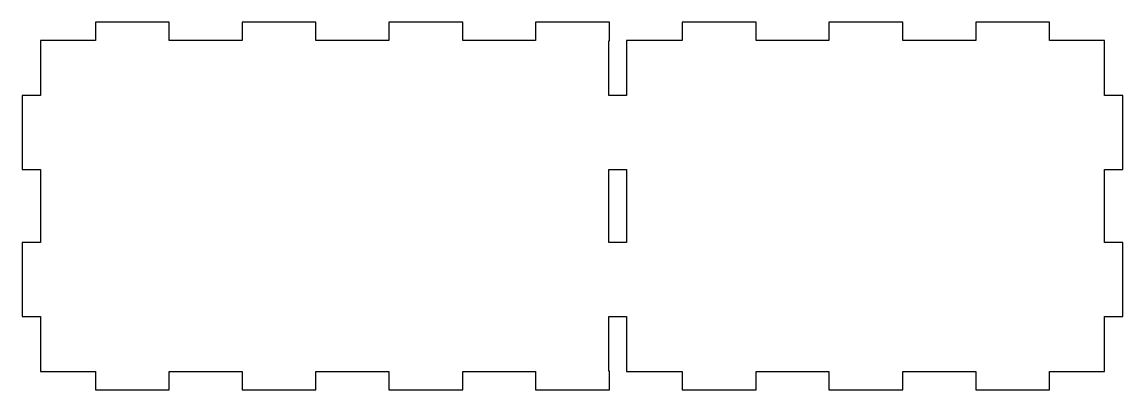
# Model space of a CAD drawing. Header units: millimetres. Extents: x 0 to 300, y -100 to 0.
import ezdxf

# ---------------------------------------------------------------- set-up
doc = ezdxf.new("R2010")
doc.units = ezdxf.units.MM
doc.layers.add('CUTOUTS', color=1, linetype='CONTINUOUS')
doc.layers.add('PERIMETER', color=5, linetype='CONTINUOUS')

msp = doc.modelspace()

# ---------------------------------------------------------------- linework, layer by layer
at = {"layer": 'CUTOUTS'}
msp.add_lwpolyline([(160.07, -40.07), (164.93, -40.07), (164.93, -59.92), (160.07, -59.92)], close=True, dxfattribs=at)
at = {"layer": 'PERIMETER'}
msp.add_lwpolyline([(100.13, -95.07), (100.13, -100.07), (120.28, -100.07), (120.28, -95.07), (140.13, -95.07), (140.13, -100.07), (160.28, -100.07), (160.28, -94.92), (160.07, -94.92), (160.07, -80.07), (164.93, -80.07), (164.93, -95.07), (180.13, -95.07), (180.13, -100.07), (200.28, -100.07), (200.28, -95.07), (220.13, -95.07), (220.13, -100.07), (240.28, -100.07), (240.28, -95.07), (260.13, -95.07), (260.13, -100.07), (280.28, -100.07), (280.28, -95.07), (295.28, -95.07), (295.28, -80.07), (300.28, -80.07), (300.28, -59.92), (295.28, -59.92), (295.28, -40.07), (300.28, -40.07), (300.28, -19.92), (295.28, -19.92), (295.28, -4.92), (280.28, -4.92), (280.28, 0.08), (260.13, 0.08), (260.13, -4.92), (240.28, -4.92), (240.28, 0.08), (220.13, 0.08), (220.13, -4.92), (200.28, -4.92), (200.28, 0.08), (180.13, 0.08), (180.13, -4.92), (164.93, -4.92), (164.93, -19.92), (160.07, -19.92), (160.07, -5.07), (160.28, -5.07), (160.28, 0.08), (140.13, 0.08), (140.13, -4.92), (120.28, -4.92), (120.28, 0.08), (100.13, 0.08), (100.13, -4.92), (80.28, -4.92), (80.28, 0.08), (60.13, 0.08), (60.13, -4.92), (40.28, -4.92), (40.28, 0.08), (20.13, 0.08), (20.13, -4.92), (5.13, -4.92), (5.13, -19.92), (0.13, -19.92), (0.13, -40.07), (5.13, -40.07), (5.13, -59.92), (0.13, -59.92), (0.13, -80.07), (5.13, -80.07), (5.13, -95.07), (20.13, -95.07), (20.13, -100.07), (40.28, -100.07), (40.28, -95.07), (60.13, -95.07), (60.13, -100.07), (80.28, -100.07), (80.28, -95.07)], close=True, dxfattribs=at)

doc.saveas('drawing.dxf')
